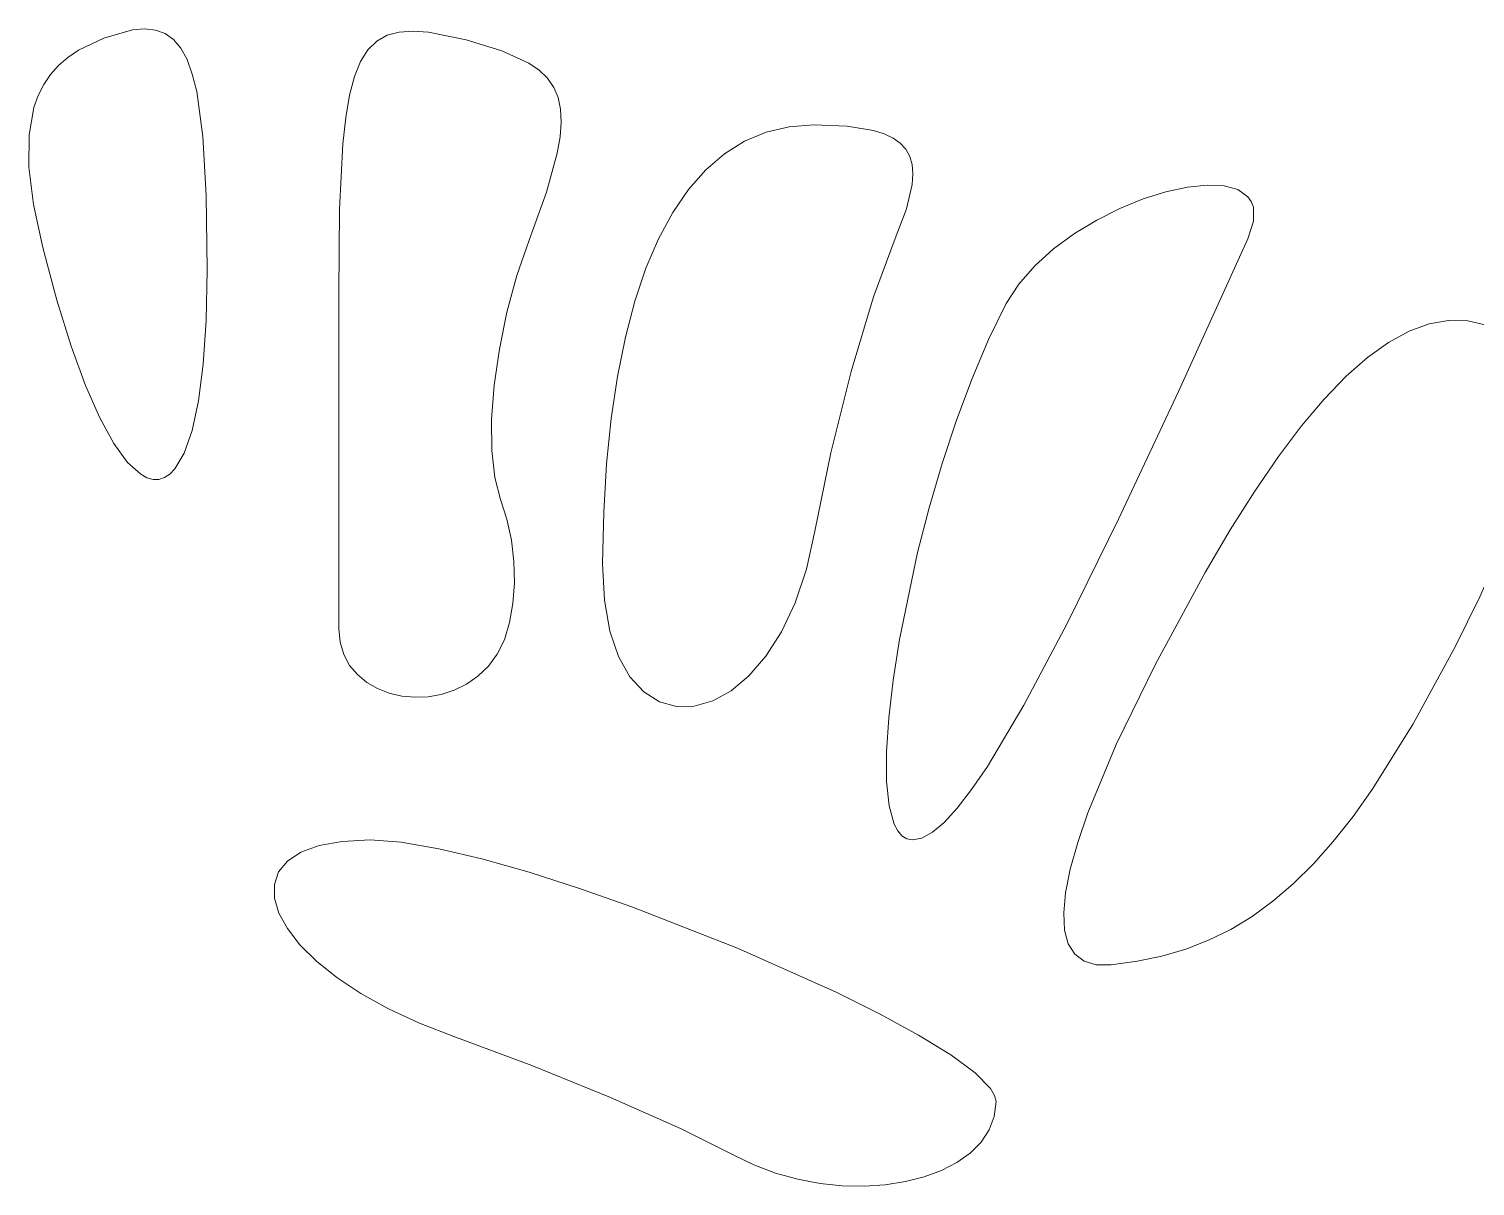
# Model space of a CAD drawing. Header units: millimetres. Extents: x -199 to 251, y -179 to 271.
# Drawn here: x -90.37 to -74.97, y 131.49 to 143.81 of the extents above; entities that cross this region are included whole.
import ezdxf

# ---------------------------------------------------------------- set-up
doc = ezdxf.new("R2010")
doc.units = ezdxf.units.MM
doc.header["$MEASUREMENT"] = 0
doc.layers.add('Camada 1', color=7, linetype='Continuous')

msp = doc.modelspace()

# ---------------------------------------------------------------- linework, layer by layer
at = {"layer": 'Camada 1', "color": 250, "lineweight": 18}
for points, knots in [([(-89.0249, 143.8029), (-89.0249, 143.8029), (-89.1405, 143.8149), (-89.1405, 143.8149), (-89.1405, 143.8149), (-89.1405, 143.8149), (-89.2701, 143.8034), (-89.2701, 143.8034), (-89.2701, 143.8034), (-89.2701, 143.8034), (-89.5742, 143.7159), (-89.5742, 143.7159), (-89.5742, 143.7159), (-89.5742, 143.7159), (-89.8432, 143.5871), (-89.8432, 143.5871), (-89.8432, 143.5871), (-89.8432, 143.5871), (-89.9567, 143.5101), (-89.9567, 143.5101), (-89.9567, 143.5101), (-89.9567, 143.5101), (-90.0562, 143.4238), (-90.0562, 143.4238), (-90.0562, 143.4238), (-90.0562, 143.4238), (-90.1421, 143.328), (-90.1421, 143.328), (-90.1421, 143.328), (-90.1421, 143.328), (-90.2144, 143.2218), (-90.2144, 143.2218), (-90.2144, 143.2218), (-90.2144, 143.2218), (-90.2733, 143.1051), (-90.2733, 143.1051), (-90.2733, 143.1051), (-90.2733, 143.1051), (-90.3189, 142.9771), (-90.3189, 142.9771), (-90.3189, 142.9771), (-90.3189, 142.9771), (-90.3711, 142.6853), (-90.3711, 142.6853), (-90.3711, 142.6853), (-90.3711, 142.6853), (-90.372, 142.3424), (-90.372, 142.3424), (-90.372, 142.3424), (-90.372, 142.3424), (-90.323, 141.9443), (-90.323, 141.9443), (-90.323, 141.9443), (-90.323, 141.9443), (-90.2252, 141.4866), (-90.2252, 141.4866), (-90.2252, 141.4866), (-90.2252, 141.4866), (-90.0744, 140.9245), (-90.0744, 140.9245), (-90.0744, 140.9245), (-90.0744, 140.9245), (-89.9213, 140.4343), (-89.9213, 140.4343), (-89.9213, 140.4343), (-89.9213, 140.4343), (-89.7679, 140.0163), (-89.7679, 140.0163), (-89.7679, 140.0163), (-89.7679, 140.0163), (-89.6155, 139.6705), (-89.6155, 139.6705), (-89.6155, 139.6705), (-89.6155, 139.6705), (-89.466, 139.3974), (-89.466, 139.3974), (-89.466, 139.3974), (-89.466, 139.3974), (-89.3208, 139.1971), (-89.3208, 139.1971), (-89.3208, 139.1971), (-89.3208, 139.1971), (-89.1817, 139.0698), (-89.1817, 139.0698), (-89.1817, 139.0698), (-89.1817, 139.0698), (-89.1149, 139.0336), (-89.1149, 139.0336), (-89.1149, 139.0336), (-89.1149, 139.0336), (-89.0503, 139.0157), (-89.0503, 139.0157), (-89.0503, 139.0157), (-89.0503, 139.0157), (-88.988, 139.0162), (-88.988, 139.0162), (-88.988, 139.0162), (-88.988, 139.0162), (-88.9282, 139.0352), (-88.9282, 139.0352), (-88.9282, 139.0352), (-88.9282, 139.0352), (-88.8712, 139.0725), (-88.8712, 139.0725), (-88.8712, 139.0725), (-88.8712, 139.0725), (-88.8171, 139.1283), (-88.8171, 139.1283), (-88.8171, 139.1283), (-88.8171, 139.1283), (-88.7185, 139.2954), (-88.7185, 139.2954), (-88.7185, 139.2954), (-88.7185, 139.2954), (-88.6343, 139.5367), (-88.6343, 139.5367), (-88.6343, 139.5367), (-88.6343, 139.5367), (-88.5659, 139.8522), (-88.5659, 139.8522), (-88.5659, 139.8522), (-88.5659, 139.8522), (-88.515, 140.2425), (-88.515, 140.2425), (-88.515, 140.2425), (-88.515, 140.2425), (-88.4833, 140.7076), (-88.4833, 140.7076), (-88.4833, 140.7076), (-88.4833, 140.7076), (-88.4723, 141.2477), (-88.4723, 141.2477), (-88.4723, 141.2477), (-88.4723, 141.2477), (-88.483, 142.0402), (-88.483, 142.0402), (-88.483, 142.0402), (-88.483, 142.0402), (-88.5188, 142.6692), (-88.5188, 142.6692), (-88.5188, 142.6692), (-88.5188, 142.6692), (-88.5852, 143.1474), (-88.5852, 143.1474), (-88.5852, 143.1474), (-88.5852, 143.1474), (-88.6318, 143.3339), (-88.6318, 143.3339), (-88.6318, 143.3339), (-88.6318, 143.3339), (-88.688, 143.4874), (-88.688, 143.4874), (-88.688, 143.4874), (-88.688, 143.4874), (-88.7548, 143.6095), (-88.7548, 143.6095), (-88.7548, 143.6095), (-88.7548, 143.6095), (-88.8327, 143.7017), (-88.8327, 143.7017), (-88.8327, 143.7017), (-88.8327, 143.7017), (-88.9225, 143.7656), (-88.9225, 143.7656), (-88.9225, 143.7656), (-88.9225, 143.7656), (-89.0249, 143.8029), (-89.0249, 143.8029)], [0, 0, 0, 0, 0.0232558, 0.0232558, 0.0232558, 0.0232558, 0.0465116, 0.0465116, 0.0465116, 0.0465116, 0.0697674, 0.0697674, 0.0697674, 0.0697674, 0.0930233, 0.0930233, 0.0930233, 0.0930233, 0.1162791, 0.1162791, 0.1162791, 0.1162791, 0.1395349, 0.1395349, 0.1395349, 0.1395349, 0.1627907, 0.1627907, 0.1627907, 0.1627907, 0.1860465, 0.1860465, 0.1860465, 0.1860465, 0.2093023, 0.2093023, 0.2093023, 0.2093023, 0.2325581, 0.2325581, 0.2325581, 0.2325581, 0.255814, 0.255814, 0.255814, 0.255814, 0.2790698, 0.2790698, 0.2790698, 0.2790698, 0.3023256, 0.3023256, 0.3023256, 0.3023256, 0.3255814, 0.3255814, 0.3255814, 0.3255814, 0.3488372, 0.3488372, 0.3488372, 0.3488372, 0.372093, 0.372093, 0.372093, 0.372093, 0.3953488, 0.3953488, 0.3953488, 0.3953488, 0.4186047, 0.4186047, 0.4186047, 0.4186047, 0.4418605, 0.4418605, 0.4418605, 0.4418605, 0.4651163, 0.4651163, 0.4651163, 0.4651163, 0.4883721, 0.4883721, 0.4883721, 0.4883721, 0.5116279, 0.5116279, 0.5116279, 0.5116279, 0.5348837, 0.5348837, 0.5348837, 0.5348837, 0.5581395, 0.5581395, 0.5581395, 0.5581395, 0.5813953, 0.5813953, 0.5813953, 0.5813953, 0.6046512, 0.6046512, 0.6046512, 0.6046512, 0.627907, 0.627907, 0.627907, 0.627907, 0.6511628, 0.6511628, 0.6511628, 0.6511628, 0.6744186, 0.6744186, 0.6744186, 0.6744186, 0.6976744, 0.6976744, 0.6976744, 0.6976744, 0.7209302, 0.7209302, 0.7209302, 0.7209302, 0.744186, 0.744186, 0.744186, 0.744186, 0.7674419, 0.7674419, 0.7674419, 0.7674419, 0.7906977, 0.7906977, 0.7906977, 0.7906977, 0.8139535, 0.8139535, 0.8139535, 0.8139535, 0.8372093, 0.8372093, 0.8372093, 0.8372093, 0.8604651, 0.8604651, 0.8604651, 0.8604651, 0.8837209, 0.8837209, 0.8837209, 0.8837209, 0.9069767, 0.9069767, 0.9069767, 0.9069767, 0.9302326, 0.9302326, 0.9302326, 0.9302326, 0.9534884, 0.9534884, 0.9534884, 0.9534884, 1, 1, 1, 1]), ([(-84.9385, 143.3741), (-84.9385, 143.3741), (-85.0486, 143.4506), (-85.0486, 143.4506), (-85.0486, 143.4506), (-85.0486, 143.4506), (-85.336, 143.5824), (-85.336, 143.5824), (-85.336, 143.5824), (-85.336, 143.5824), (-85.7163, 143.6972), (-85.7163, 143.6972), (-85.7163, 143.6972), (-85.7163, 143.6972), (-86.1162, 143.7795), (-86.1162, 143.7795), (-86.1162, 143.7795), (-86.1162, 143.7795), (-86.2834, 143.7919), (-86.2834, 143.7919), (-86.2834, 143.7919), (-86.2834, 143.7919), (-86.4302, 143.7819), (-86.4302, 143.7819), (-86.4302, 143.7819), (-86.4302, 143.7819), (-86.5581, 143.7468), (-86.5581, 143.7468), (-86.5581, 143.7468), (-86.5581, 143.7468), (-86.6683, 143.6842), (-86.6683, 143.6842), (-86.6683, 143.6842), (-86.6683, 143.6842), (-86.762, 143.5917), (-86.762, 143.5917), (-86.762, 143.5917), (-86.762, 143.5917), (-86.8406, 143.4666), (-86.8406, 143.4666), (-86.8406, 143.4666), (-86.8406, 143.4666), (-86.9051, 143.3066), (-86.9051, 143.3066), (-86.9051, 143.3066), (-86.9051, 143.3066), (-86.957, 143.1091), (-86.957, 143.1091), (-86.957, 143.1091), (-86.957, 143.1091), (-86.9974, 142.8715), (-86.9974, 142.8715), (-86.9974, 142.8715), (-86.9974, 142.8715), (-87.0278, 142.5915), (-87.0278, 142.5915), (-87.0278, 142.5915), (-87.0278, 142.5915), (-87.0628, 141.8939), (-87.0628, 141.8939), (-87.0628, 141.8939), (-87.0628, 141.8939), (-87.0723, 140.9963), (-87.0723, 140.9963), (-87.0723, 140.9963), (-87.0723, 140.9963), (-87.0723, 137.4255), (-87.0723, 137.4255), (-87.0723, 137.4255), (-87.0723, 137.4255), (-87.0584, 137.2801), (-87.0584, 137.2801), (-87.0584, 137.2801), (-87.0584, 137.2801), (-87.0187, 137.1496), (-87.0187, 137.1496), (-87.0187, 137.1496), (-87.0187, 137.1496), (-86.9561, 137.0345), (-86.9561, 137.0345), (-86.9561, 137.0345), (-86.9561, 137.0345), (-86.8735, 136.9353), (-86.8735, 136.9353), (-86.8735, 136.9353), (-86.8735, 136.9353), (-86.7738, 136.8524), (-86.7738, 136.8524), (-86.7738, 136.8524), (-86.7738, 136.8524), (-86.66, 136.7864), (-86.66, 136.7864), (-86.66, 136.7864), (-86.66, 136.7864), (-86.535, 136.7376), (-86.535, 136.7376), (-86.535, 136.7376), (-86.535, 136.7376), (-86.4015, 136.7066), (-86.4015, 136.7066), (-86.4015, 136.7066), (-86.4015, 136.7066), (-86.2627, 136.6938), (-86.2627, 136.6938), (-86.2627, 136.6938), (-86.2627, 136.6938), (-86.1214, 136.6996), (-86.1214, 136.6996), (-86.1214, 136.6996), (-86.1214, 136.6996), (-85.9804, 136.7246), (-85.9804, 136.7246), (-85.9804, 136.7246), (-85.9804, 136.7246), (-85.8428, 136.7692), (-85.8428, 136.7692), (-85.8428, 136.7692), (-85.8428, 136.7692), (-85.7114, 136.8339), (-85.7114, 136.8339), (-85.7114, 136.8339), (-85.7114, 136.8339), (-85.5892, 136.9192), (-85.5892, 136.9192), (-85.5892, 136.9192), (-85.5892, 136.9192), (-85.479, 137.0255), (-85.479, 137.0255), (-85.479, 137.0255), (-85.479, 137.0255), (-85.3838, 137.1532), (-85.3838, 137.1532), (-85.3838, 137.1532), (-85.3838, 137.1532), (-85.3079, 137.3071), (-85.3079, 137.3071), (-85.3079, 137.3071), (-85.3079, 137.3071), (-85.2522, 137.4894), (-85.2522, 137.4894), (-85.2522, 137.4894), (-85.2522, 137.4894), (-85.2167, 137.6934), (-85.2167, 137.6934), (-85.2167, 137.6934), (-85.2167, 137.6934), (-85.2017, 137.9122), (-85.2017, 137.9122), (-85.2017, 137.9122), (-85.2017, 137.9122), (-85.2072, 138.1392), (-85.2072, 138.1392), (-85.2072, 138.1392), (-85.2072, 138.1392), (-85.2335, 138.3676), (-85.2335, 138.3676), (-85.2335, 138.3676), (-85.2335, 138.3676), (-85.2806, 138.5906), (-85.2806, 138.5906), (-85.2806, 138.5906), (-85.2806, 138.5906), (-85.3488, 138.8016), (-85.3488, 138.8016), (-85.3488, 138.8016), (-85.3488, 138.8016), (-85.4113, 139.0352), (-85.4113, 139.0352), (-85.4113, 139.0352), (-85.4113, 139.0352), (-85.4426, 139.3235), (-85.4426, 139.3235), (-85.4426, 139.3235), (-85.4426, 139.3235), (-85.444, 139.6551), (-85.444, 139.6551), (-85.444, 139.6551), (-85.444, 139.6551), (-85.4166, 140.0185), (-85.4166, 140.0185), (-85.4166, 140.0185), (-85.4166, 140.0185), (-85.3618, 140.4026), (-85.3618, 140.4026), (-85.3618, 140.4026), (-85.3618, 140.4026), (-85.2808, 140.7959), (-85.2808, 140.7959), (-85.2808, 140.7959), (-85.2808, 140.7959), (-85.1748, 141.1871), (-85.1748, 141.1871), (-85.1748, 141.1871), (-85.1748, 141.1871), (-85.045, 141.5648), (-85.045, 141.5648), (-85.045, 141.5648), (-85.045, 141.5648), (-84.8613, 142.0751), (-84.8613, 142.0751), (-84.8613, 142.0751), (-84.8613, 142.0751), (-84.7459, 142.4894), (-84.7459, 142.4894), (-84.7459, 142.4894), (-84.7459, 142.4894), (-84.7151, 142.6648), (-84.7151, 142.6648), (-84.7151, 142.6648), (-84.7151, 142.6648), (-84.7028, 142.821), (-84.7028, 142.821), (-84.7028, 142.821), (-84.7028, 142.821), (-84.7097, 142.9599), (-84.7097, 142.9599), (-84.7097, 142.9599), (-84.7097, 142.9599), (-84.7361, 143.083), (-84.7361, 143.083), (-84.7361, 143.083), (-84.7361, 143.083), (-84.7828, 143.1919), (-84.7828, 143.1919), (-84.7828, 143.1919), (-84.7828, 143.1919), (-84.8501, 143.2884), (-84.8501, 143.2884), (-84.8501, 143.2884), (-84.8501, 143.2884), (-84.9385, 143.3741), (-84.9385, 143.3741)], [0, 0, 0, 0, 0.0169492, 0.0169492, 0.0169492, 0.0169492, 0.0338983, 0.0338983, 0.0338983, 0.0338983, 0.0508475, 0.0508475, 0.0508475, 0.0508475, 0.0677966, 0.0677966, 0.0677966, 0.0677966, 0.0847458, 0.0847458, 0.0847458, 0.0847458, 0.1016949, 0.1016949, 0.1016949, 0.1016949, 0.1186441, 0.1186441, 0.1186441, 0.1186441, 0.1355932, 0.1355932, 0.1355932, 0.1355932, 0.1525424, 0.1525424, 0.1525424, 0.1525424, 0.1694915, 0.1694915, 0.1694915, 0.1694915, 0.1864407, 0.1864407, 0.1864407, 0.1864407, 0.2033898, 0.2033898, 0.2033898, 0.2033898, 0.220339, 0.220339, 0.220339, 0.220339, 0.2372881, 0.2372881, 0.2372881, 0.2372881, 0.2542373, 0.2542373, 0.2542373, 0.2542373, 0.2711864, 0.2711864, 0.2711864, 0.2711864, 0.2881356, 0.2881356, 0.2881356, 0.2881356, 0.3050847, 0.3050847, 0.3050847, 0.3050847, 0.3220339, 0.3220339, 0.3220339, 0.3220339, 0.3389831, 0.3389831, 0.3389831, 0.3389831, 0.3559322, 0.3559322, 0.3559322, 0.3559322, 0.3728814, 0.3728814, 0.3728814, 0.3728814, 0.3898305, 0.3898305, 0.3898305, 0.3898305, 0.4067797, 0.4067797, 0.4067797, 0.4067797, 0.4237288, 0.4237288, 0.4237288, 0.4237288, 0.440678, 0.440678, 0.440678, 0.440678, 0.4576271, 0.4576271, 0.4576271, 0.4576271, 0.4745763, 0.4745763, 0.4745763, 0.4745763, 0.4915254, 0.4915254, 0.4915254, 0.4915254, 0.5084746, 0.5084746, 0.5084746, 0.5084746, 0.5254237, 0.5254237, 0.5254237, 0.5254237, 0.5423729, 0.5423729, 0.5423729, 0.5423729, 0.559322, 0.559322, 0.559322, 0.559322, 0.5762712, 0.5762712, 0.5762712, 0.5762712, 0.5932203, 0.5932203, 0.5932203, 0.5932203, 0.6101695, 0.6101695, 0.6101695, 0.6101695, 0.6271186, 0.6271186, 0.6271186, 0.6271186, 0.6440678, 0.6440678, 0.6440678, 0.6440678, 0.6610169, 0.6610169, 0.6610169, 0.6610169, 0.6779661, 0.6779661, 0.6779661, 0.6779661, 0.6949153, 0.6949153, 0.6949153, 0.6949153, 0.7118644, 0.7118644, 0.7118644, 0.7118644, 0.7288136, 0.7288136, 0.7288136, 0.7288136, 0.7457627, 0.7457627, 0.7457627, 0.7457627, 0.7627119, 0.7627119, 0.7627119, 0.7627119, 0.779661, 0.779661, 0.779661, 0.779661, 0.7966102, 0.7966102, 0.7966102, 0.7966102, 0.8135593, 0.8135593, 0.8135593, 0.8135593, 0.8305085, 0.8305085, 0.8305085, 0.8305085, 0.8474576, 0.8474576, 0.8474576, 0.8474576, 0.8644068, 0.8644068, 0.8644068, 0.8644068, 0.8813559, 0.8813559, 0.8813559, 0.8813559, 0.8983051, 0.8983051, 0.8983051, 0.8983051, 0.9152542, 0.9152542, 0.9152542, 0.9152542, 0.9322034, 0.9322034, 0.9322034, 0.9322034, 0.9491525, 0.9491525, 0.9491525, 0.9491525, 0.9661017, 0.9661017, 0.9661017, 0.9661017, 1, 1, 1, 1]), ([(-81.0337, 142.5325), (-81.0337, 142.5325), (-81.0928, 142.5975), (-81.0928, 142.5975), (-81.0928, 142.5975), (-81.0928, 142.5975), (-81.1693, 142.6523), (-81.1693, 142.6523), (-81.1693, 142.6523), (-81.1693, 142.6523), (-81.2637, 142.6974), (-81.2637, 142.6974), (-81.2637, 142.6974), (-81.2637, 142.6974), (-81.3762, 142.733), (-81.3762, 142.733), (-81.3762, 142.733), (-81.3762, 142.733), (-81.6572, 142.7785), (-81.6572, 142.7785), (-81.6572, 142.7785), (-81.6572, 142.7785), (-82.0152, 142.7928), (-82.0152, 142.7928), (-82.0152, 142.7928), (-82.0152, 142.7928), (-82.2748, 142.7732), (-82.2748, 142.7732), (-82.2748, 142.7732), (-82.2748, 142.7732), (-82.5196, 142.7149), (-82.5196, 142.7149), (-82.5196, 142.7149), (-82.5196, 142.7149), (-82.7495, 142.6183), (-82.7495, 142.6183), (-82.7495, 142.6183), (-82.7495, 142.6183), (-82.9641, 142.484), (-82.9641, 142.484), (-82.9641, 142.484), (-82.9641, 142.484), (-83.1634, 142.3126), (-83.1634, 142.3126), (-83.1634, 142.3126), (-83.1634, 142.3126), (-83.3468, 142.1043), (-83.3468, 142.1043), (-83.3468, 142.1043), (-83.3468, 142.1043), (-83.5143, 141.86), (-83.5143, 141.86), (-83.5143, 141.86), (-83.5143, 141.86), (-83.6656, 141.58), (-83.6656, 141.58), (-83.6656, 141.58), (-83.6656, 141.58), (-83.8005, 141.2648), (-83.8005, 141.2648), (-83.8005, 141.2648), (-83.8005, 141.2648), (-83.9186, 140.915), (-83.9186, 140.915), (-83.9186, 140.915), (-83.9186, 140.915), (-84.0197, 140.5311), (-84.0197, 140.5311), (-84.0197, 140.5311), (-84.0197, 140.5311), (-84.1036, 140.1135), (-84.1036, 140.1135), (-84.1036, 140.1135), (-84.1036, 140.1135), (-84.1701, 139.663), (-84.1701, 139.663), (-84.1701, 139.663), (-84.1701, 139.663), (-84.2189, 139.1798), (-84.2189, 139.1798), (-84.2189, 139.1798), (-84.2189, 139.1798), (-84.2497, 138.6647), (-84.2497, 138.6647), (-84.2497, 138.6647), (-84.2497, 138.6647), (-84.2623, 138.118), (-84.2623, 138.118), (-84.2623, 138.118), (-84.2623, 138.118), (-84.2436, 137.7298), (-84.2436, 137.7298), (-84.2436, 137.7298), (-84.2436, 137.7298), (-84.1854, 137.3999), (-84.1854, 137.3999), (-84.1854, 137.3999), (-84.1854, 137.3999), (-84.0927, 137.1273), (-84.0927, 137.1273), (-84.0927, 137.1273), (-84.0927, 137.1273), (-83.9705, 136.9113), (-83.9705, 136.9113), (-83.9705, 136.9113), (-83.9705, 136.9113), (-83.8237, 136.7514), (-83.8237, 136.7514), (-83.8237, 136.7514), (-83.8237, 136.7514), (-83.6573, 136.6465), (-83.6573, 136.6465), (-83.6573, 136.6465), (-83.6573, 136.6465), (-83.4761, 136.596), (-83.4761, 136.596), (-83.4761, 136.596), (-83.4761, 136.596), (-83.2853, 136.5991), (-83.2853, 136.5991), (-83.2853, 136.5991), (-83.2853, 136.5991), (-83.0896, 136.6552), (-83.0896, 136.6552), (-83.0896, 136.6552), (-83.0896, 136.6552), (-82.894, 136.7633), (-82.894, 136.7633), (-82.894, 136.7633), (-82.894, 136.7633), (-82.7035, 136.9228), (-82.7035, 136.9228), (-82.7035, 136.9228), (-82.7035, 136.9228), (-82.523, 137.1329), (-82.523, 137.1329), (-82.523, 137.1329), (-82.523, 137.1329), (-82.3576, 137.3929), (-82.3576, 137.3929), (-82.3576, 137.3929), (-82.3576, 137.3929), (-82.2121, 137.7019), (-82.2121, 137.7019), (-82.2121, 137.7019), (-82.2121, 137.7019), (-82.0914, 138.0593), (-82.0914, 138.0593), (-82.0914, 138.0593), (-82.0914, 138.0593), (-82.0005, 138.4643), (-82.0005, 138.4643), (-82.0005, 138.4643), (-82.0005, 138.4643), (-81.8307, 139.2996), (-81.8307, 139.2996), (-81.8307, 139.2996), (-81.8307, 139.2996), (-81.6131, 140.1657), (-81.6131, 140.1657), (-81.6131, 140.1657), (-81.6131, 140.1657), (-81.3754, 140.9601), (-81.3754, 140.9601), (-81.3754, 140.9601), (-81.3754, 140.9601), (-81.1458, 141.5808), (-81.1458, 141.5808), (-81.1458, 141.5808), (-81.1458, 141.5808), (-81.0253, 141.8975), (-81.0253, 141.8975), (-81.0253, 141.8975), (-81.0253, 141.8975), (-80.9645, 142.159), (-80.9645, 142.159), (-80.9645, 142.159), (-80.9645, 142.159), (-80.9574, 142.2704), (-80.9574, 142.2704), (-80.9574, 142.2704), (-80.9574, 142.2704), (-80.9664, 142.3693), (-80.9664, 142.3693), (-80.9664, 142.3693), (-80.9664, 142.3693), (-80.9917, 142.4566), (-80.9917, 142.4566), (-80.9917, 142.4566), (-80.9917, 142.4566), (-81.0337, 142.5325), (-81.0337, 142.5325)], [0, 0, 0, 0, 0.0204082, 0.0204082, 0.0204082, 0.0204082, 0.0408163, 0.0408163, 0.0408163, 0.0408163, 0.0612245, 0.0612245, 0.0612245, 0.0612245, 0.0816327, 0.0816327, 0.0816327, 0.0816327, 0.1020408, 0.1020408, 0.1020408, 0.1020408, 0.122449, 0.122449, 0.122449, 0.122449, 0.1428571, 0.1428571, 0.1428571, 0.1428571, 0.1632653, 0.1632653, 0.1632653, 0.1632653, 0.1836735, 0.1836735, 0.1836735, 0.1836735, 0.2040816, 0.2040816, 0.2040816, 0.2040816, 0.2244898, 0.2244898, 0.2244898, 0.2244898, 0.244898, 0.244898, 0.244898, 0.244898, 0.2653061, 0.2653061, 0.2653061, 0.2653061, 0.2857143, 0.2857143, 0.2857143, 0.2857143, 0.3061224, 0.3061224, 0.3061224, 0.3061224, 0.3265306, 0.3265306, 0.3265306, 0.3265306, 0.3469388, 0.3469388, 0.3469388, 0.3469388, 0.3673469, 0.3673469, 0.3673469, 0.3673469, 0.3877551, 0.3877551, 0.3877551, 0.3877551, 0.4081633, 0.4081633, 0.4081633, 0.4081633, 0.4285714, 0.4285714, 0.4285714, 0.4285714, 0.4489796, 0.4489796, 0.4489796, 0.4489796, 0.4693878, 0.4693878, 0.4693878, 0.4693878, 0.4897959, 0.4897959, 0.4897959, 0.4897959, 0.5102041, 0.5102041, 0.5102041, 0.5102041, 0.5306122, 0.5306122, 0.5306122, 0.5306122, 0.5510204, 0.5510204, 0.5510204, 0.5510204, 0.5714286, 0.5714286, 0.5714286, 0.5714286, 0.5918367, 0.5918367, 0.5918367, 0.5918367, 0.6122449, 0.6122449, 0.6122449, 0.6122449, 0.6326531, 0.6326531, 0.6326531, 0.6326531, 0.6530612, 0.6530612, 0.6530612, 0.6530612, 0.6734694, 0.6734694, 0.6734694, 0.6734694, 0.6938776, 0.6938776, 0.6938776, 0.6938776, 0.7142857, 0.7142857, 0.7142857, 0.7142857, 0.7346939, 0.7346939, 0.7346939, 0.7346939, 0.755102, 0.755102, 0.755102, 0.755102, 0.7755102, 0.7755102, 0.7755102, 0.7755102, 0.7959184, 0.7959184, 0.7959184, 0.7959184, 0.8163265, 0.8163265, 0.8163265, 0.8163265, 0.8367347, 0.8367347, 0.8367347, 0.8367347, 0.8571429, 0.8571429, 0.8571429, 0.8571429, 0.877551, 0.877551, 0.877551, 0.877551, 0.8979592, 0.8979592, 0.8979592, 0.8979592, 0.9183673, 0.9183673, 0.9183673, 0.9183673, 0.9387755, 0.9387755, 0.9387755, 0.9387755, 0.9591837, 0.9591837, 0.9591837, 0.9591837, 1, 1, 1, 1]), ([(-77.3887, 141.5801), (-77.3887, 141.5801), (-77.3286, 141.7684), (-77.3286, 141.7684), (-77.3286, 141.7684), (-77.3286, 141.7684), (-77.3311, 141.9169), (-77.3311, 141.9169), (-77.3311, 141.9169), (-77.3311, 141.9169), (-77.3536, 141.9769), (-77.3536, 141.9769), (-77.3536, 141.9769), (-77.3536, 141.9769), (-77.389, 142.0276), (-77.389, 142.0276), (-77.389, 142.0276), (-77.389, 142.0276), (-77.4953, 142.1023), (-77.4953, 142.1023), (-77.4953, 142.1023), (-77.4953, 142.1023), (-77.6428, 142.143), (-77.6428, 142.143), (-77.6428, 142.143), (-77.6428, 142.143), (-77.8247, 142.1515), (-77.8247, 142.1515), (-77.8247, 142.1515), (-77.8247, 142.1515), (-78.0336, 142.1298), (-78.0336, 142.1298), (-78.0336, 142.1298), (-78.0336, 142.1298), (-78.2625, 142.0798), (-78.2625, 142.0798), (-78.2625, 142.0798), (-78.2625, 142.0798), (-78.5044, 142.0033), (-78.5044, 142.0033), (-78.5044, 142.0033), (-78.5044, 142.0033), (-78.7521, 141.9023), (-78.7521, 141.9023), (-78.7521, 141.9023), (-78.7521, 141.9023), (-78.9986, 141.7788), (-78.9986, 141.7788), (-78.9986, 141.7788), (-78.9986, 141.7788), (-79.2368, 141.6344), (-79.2368, 141.6344), (-79.2368, 141.6344), (-79.2368, 141.6344), (-79.4597, 141.4714), (-79.4597, 141.4714), (-79.4597, 141.4714), (-79.4597, 141.4714), (-79.66, 141.2913), (-79.66, 141.2913), (-79.66, 141.2913), (-79.66, 141.2913), (-79.8307, 141.0963), (-79.8307, 141.0963), (-79.8307, 141.0963), (-79.8307, 141.0963), (-79.9648, 140.8882), (-79.9648, 140.8882), (-79.9648, 140.8882), (-79.9648, 140.8882), (-80.1511, 140.5074), (-80.1511, 140.5074), (-80.1511, 140.5074), (-80.1511, 140.5074), (-80.3277, 140.091), (-80.3277, 140.091), (-80.3277, 140.091), (-80.3277, 140.091), (-80.493, 139.6473), (-80.493, 139.6473), (-80.493, 139.6473), (-80.493, 139.6473), (-80.6457, 139.1847), (-80.6457, 139.1847), (-80.6457, 139.1847), (-80.6457, 139.1847), (-80.7843, 138.7115), (-80.7843, 138.7115), (-80.7843, 138.7115), (-80.7843, 138.7115), (-80.9072, 138.2359), (-80.9072, 138.2359), (-80.9072, 138.2359), (-80.9072, 138.2359), (-81.1007, 137.3107), (-81.1007, 137.3107), (-81.1007, 137.3107), (-81.1007, 137.3107), (-81.1683, 136.8778), (-81.1683, 136.8778), (-81.1683, 136.8778), (-81.1683, 136.8778), (-81.2145, 136.4757), (-81.2145, 136.4757), (-81.2145, 136.4757), (-81.2145, 136.4757), (-81.238, 136.1127), (-81.238, 136.1127), (-81.238, 136.1127), (-81.238, 136.1127), (-81.2372, 135.7971), (-81.2372, 135.7971), (-81.2372, 135.7971), (-81.2372, 135.7971), (-81.2107, 135.5372), (-81.2107, 135.5372), (-81.2107, 135.5372), (-81.2107, 135.5372), (-81.157, 135.3413), (-81.157, 135.3413), (-81.157, 135.3413), (-81.157, 135.3413), (-81.1195, 135.2699), (-81.1195, 135.2699), (-81.1195, 135.2699), (-81.1195, 135.2699), (-81.0747, 135.2177), (-81.0747, 135.2177), (-81.0747, 135.2177), (-81.0747, 135.2177), (-81.0224, 135.1856), (-81.0224, 135.1856), (-81.0224, 135.1856), (-81.0224, 135.1856), (-80.9624, 135.1746), (-80.9624, 135.1746), (-80.9624, 135.1746), (-80.9624, 135.1746), (-80.8608, 135.1948), (-80.8608, 135.1948), (-80.8608, 135.1948), (-80.8608, 135.1948), (-80.7481, 135.2565), (-80.7481, 135.2565), (-80.7481, 135.2565), (-80.7481, 135.2565), (-80.6231, 135.3618), (-80.6231, 135.3618), (-80.6231, 135.3618), (-80.6231, 135.3618), (-80.4848, 135.5125), (-80.4848, 135.5125), (-80.4848, 135.5125), (-80.4848, 135.5125), (-80.332, 135.7107), (-80.332, 135.7107), (-80.332, 135.7107), (-80.332, 135.7107), (-80.1638, 135.9584), (-80.1638, 135.9584), (-80.1638, 135.9584), (-80.1638, 135.9584), (-79.7764, 136.6095), (-79.7764, 136.6095), (-79.7764, 136.6095), (-79.7764, 136.6095), (-79.3139, 137.4816), (-79.3139, 137.4816), (-79.3139, 137.4816), (-79.3139, 137.4816), (-78.7676, 138.5904), (-78.7676, 138.5904), (-78.7676, 138.5904), (-78.7676, 138.5904), (-78.1287, 139.9514), (-78.1287, 139.9514), (-78.1287, 139.9514), (-78.1287, 139.9514), (-77.3887, 141.5801), (-77.3887, 141.5801)], [0, 0, 0, 0, 0.0217391, 0.0217391, 0.0217391, 0.0217391, 0.0434783, 0.0434783, 0.0434783, 0.0434783, 0.0652174, 0.0652174, 0.0652174, 0.0652174, 0.0869565, 0.0869565, 0.0869565, 0.0869565, 0.1086957, 0.1086957, 0.1086957, 0.1086957, 0.1304348, 0.1304348, 0.1304348, 0.1304348, 0.1521739, 0.1521739, 0.1521739, 0.1521739, 0.173913, 0.173913, 0.173913, 0.173913, 0.1956522, 0.1956522, 0.1956522, 0.1956522, 0.2173913, 0.2173913, 0.2173913, 0.2173913, 0.2391304, 0.2391304, 0.2391304, 0.2391304, 0.2608696, 0.2608696, 0.2608696, 0.2608696, 0.2826087, 0.2826087, 0.2826087, 0.2826087, 0.3043478, 0.3043478, 0.3043478, 0.3043478, 0.326087, 0.326087, 0.326087, 0.326087, 0.3478261, 0.3478261, 0.3478261, 0.3478261, 0.3695652, 0.3695652, 0.3695652, 0.3695652, 0.3913043, 0.3913043, 0.3913043, 0.3913043, 0.4130435, 0.4130435, 0.4130435, 0.4130435, 0.4347826, 0.4347826, 0.4347826, 0.4347826, 0.4565217, 0.4565217, 0.4565217, 0.4565217, 0.4782609, 0.4782609, 0.4782609, 0.4782609, 0.5, 0.5, 0.5, 0.5, 0.5217391, 0.5217391, 0.5217391, 0.5217391, 0.5434783, 0.5434783, 0.5434783, 0.5434783, 0.5652174, 0.5652174, 0.5652174, 0.5652174, 0.5869565, 0.5869565, 0.5869565, 0.5869565, 0.6086957, 0.6086957, 0.6086957, 0.6086957, 0.6304348, 0.6304348, 0.6304348, 0.6304348, 0.6521739, 0.6521739, 0.6521739, 0.6521739, 0.673913, 0.673913, 0.673913, 0.673913, 0.6956522, 0.6956522, 0.6956522, 0.6956522, 0.7173913, 0.7173913, 0.7173913, 0.7173913, 0.7391304, 0.7391304, 0.7391304, 0.7391304, 0.7608696, 0.7608696, 0.7608696, 0.7608696, 0.7826087, 0.7826087, 0.7826087, 0.7826087, 0.8043478, 0.8043478, 0.8043478, 0.8043478, 0.826087, 0.826087, 0.826087, 0.826087, 0.8478261, 0.8478261, 0.8478261, 0.8478261, 0.8695652, 0.8695652, 0.8695652, 0.8695652, 0.8913043, 0.8913043, 0.8913043, 0.8913043, 0.9130435, 0.9130435, 0.9130435, 0.9130435, 0.9347826, 0.9347826, 0.9347826, 0.9347826, 0.9565217, 0.9565217, 0.9565217, 0.9565217, 1, 1, 1, 1]), ([(-76.1147, 140.3157), (-76.1147, 140.3157), (-76.3434, 140.114), (-76.3434, 140.114), (-76.3434, 140.114), (-76.3434, 140.114), (-76.5777, 139.8707), (-76.5777, 139.8707), (-76.5777, 139.8707), (-76.5777, 139.8707), (-76.8179, 139.5857), (-76.8179, 139.5857), (-76.8179, 139.5857), (-76.8179, 139.5857), (-77.0643, 139.2585), (-77.0643, 139.2585), (-77.0643, 139.2585), (-77.0643, 139.2585), (-77.317, 138.8893), (-77.317, 138.8893), (-77.317, 138.8893), (-77.317, 138.8893), (-77.5766, 138.4778), (-77.5766, 138.4778), (-77.5766, 138.4778), (-77.5766, 138.4778), (-77.843, 138.0238), (-77.843, 138.0238), (-77.843, 138.0238), (-77.843, 138.0238), (-78.3744, 137.0477), (-78.3744, 137.0477), (-78.3744, 137.0477), (-78.3744, 137.0477), (-78.7919, 136.1925), (-78.7919, 136.1925), (-78.7919, 136.1925), (-78.7919, 136.1925), (-79.0945, 135.4627), (-79.0945, 135.4627), (-79.0945, 135.4627), (-79.0945, 135.4627), (-79.2023, 135.1461), (-79.2023, 135.1461), (-79.2023, 135.1461), (-79.2023, 135.1461), (-79.281, 134.8624), (-79.281, 134.8624), (-79.281, 134.8624), (-79.281, 134.8624), (-79.3305, 134.6123), (-79.3305, 134.6123), (-79.3305, 134.6123), (-79.3305, 134.6123), (-79.3506, 134.3961), (-79.3506, 134.3961), (-79.3506, 134.3961), (-79.3506, 134.3961), (-79.3412, 134.2146), (-79.3412, 134.2146), (-79.3412, 134.2146), (-79.3412, 134.2146), (-79.3021, 134.0681), (-79.3021, 134.0681), (-79.3021, 134.0681), (-79.3021, 134.0681), (-79.2333, 133.9574), (-79.2333, 133.9574), (-79.2333, 133.9574), (-79.2333, 133.9574), (-79.1345, 133.8828), (-79.1345, 133.8828), (-79.1345, 133.8828), (-79.1345, 133.8828), (-79.0058, 133.8449), (-79.0058, 133.8449), (-79.0058, 133.8449), (-79.0058, 133.8449), (-78.8469, 133.8442), (-78.8469, 133.8442), (-78.8469, 133.8442), (-78.8469, 133.8442), (-78.5696, 133.8822), (-78.5696, 133.8822), (-78.5696, 133.8822), (-78.5696, 133.8822), (-78.3049, 133.9377), (-78.3049, 133.9377), (-78.3049, 133.9377), (-78.3049, 133.9377), (-78.0513, 134.012), (-78.0513, 134.012), (-78.0513, 134.012), (-78.0513, 134.012), (-77.8076, 134.1063), (-77.8076, 134.1063), (-77.8076, 134.1063), (-77.8076, 134.1063), (-77.5725, 134.2217), (-77.5725, 134.2217), (-77.5725, 134.2217), (-77.5725, 134.2217), (-77.3448, 134.3595), (-77.3448, 134.3595), (-77.3448, 134.3595), (-77.3448, 134.3595), (-77.123, 134.5208), (-77.123, 134.5208), (-77.123, 134.5208), (-77.123, 134.5208), (-76.9059, 134.7069), (-76.9059, 134.7069), (-76.9059, 134.7069), (-76.9059, 134.7069), (-76.6923, 134.9189), (-76.6923, 134.9189), (-76.6923, 134.9189), (-76.6923, 134.9189), (-76.4807, 135.158), (-76.4807, 135.158), (-76.4807, 135.158), (-76.4807, 135.158), (-76.2699, 135.4256), (-76.2699, 135.4256), (-76.2699, 135.4256), (-76.2699, 135.4256), (-76.0587, 135.7226), (-76.0587, 135.7226), (-76.0587, 135.7226), (-76.0587, 135.7226), (-75.6295, 136.4101), (-75.6295, 136.4101), (-75.6295, 136.4101), (-75.6295, 136.4101), (-75.1828, 137.2302), (-75.1828, 137.2302), (-75.1828, 137.2302), (-75.1828, 137.2302), (-74.9203, 137.7655), (-74.9203, 137.7655), (-74.9203, 137.7655), (-74.9203, 137.7655), (-74.6925, 138.282), (-74.6925, 138.282), (-74.6925, 138.282), (-74.6925, 138.282), (-74.5034, 138.7671), (-74.5034, 138.7671), (-74.5034, 138.7671), (-74.5034, 138.7671), (-74.3567, 139.2082), (-74.3567, 139.2082), (-74.3567, 139.2082), (-74.3567, 139.2082), (-74.2561, 139.5928), (-74.2561, 139.5928), (-74.2561, 139.5928), (-74.2561, 139.5928), (-74.2054, 139.9085), (-74.2054, 139.9085), (-74.2054, 139.9085), (-74.2054, 139.9085), (-74.2083, 140.1427), (-74.2083, 140.1427), (-74.2083, 140.1427), (-74.2083, 140.1427), (-74.2311, 140.2253), (-74.2311, 140.2253), (-74.2311, 140.2253), (-74.2311, 140.2253), (-74.2686, 140.283), (-74.2686, 140.283), (-74.2686, 140.283), (-74.2686, 140.283), (-74.458, 140.4488), (-74.458, 140.4488), (-74.458, 140.4488), (-74.458, 140.4488), (-74.6508, 140.5746), (-74.6508, 140.5746), (-74.6508, 140.5746), (-74.6508, 140.5746), (-74.8471, 140.66), (-74.8471, 140.66), (-74.8471, 140.66), (-74.8471, 140.66), (-75.0472, 140.7048), (-75.0472, 140.7048), (-75.0472, 140.7048), (-75.0472, 140.7048), (-75.2515, 140.709), (-75.2515, 140.709), (-75.2515, 140.709), (-75.2515, 140.709), (-75.4601, 140.6723), (-75.4601, 140.6723), (-75.4601, 140.6723), (-75.4601, 140.6723), (-75.6734, 140.5946), (-75.6734, 140.5946), (-75.6734, 140.5946), (-75.6734, 140.5946), (-75.8915, 140.4758), (-75.8915, 140.4758), (-75.8915, 140.4758), (-75.8915, 140.4758), (-76.1147, 140.3157), (-76.1147, 140.3157)], [0, 0, 0, 0, 0.0188679, 0.0188679, 0.0188679, 0.0188679, 0.0377358, 0.0377358, 0.0377358, 0.0377358, 0.0566038, 0.0566038, 0.0566038, 0.0566038, 0.0754717, 0.0754717, 0.0754717, 0.0754717, 0.0943396, 0.0943396, 0.0943396, 0.0943396, 0.1132075, 0.1132075, 0.1132075, 0.1132075, 0.1320755, 0.1320755, 0.1320755, 0.1320755, 0.1509434, 0.1509434, 0.1509434, 0.1509434, 0.1698113, 0.1698113, 0.1698113, 0.1698113, 0.1886792, 0.1886792, 0.1886792, 0.1886792, 0.2075472, 0.2075472, 0.2075472, 0.2075472, 0.2264151, 0.2264151, 0.2264151, 0.2264151, 0.245283, 0.245283, 0.245283, 0.245283, 0.2641509, 0.2641509, 0.2641509, 0.2641509, 0.2830189, 0.2830189, 0.2830189, 0.2830189, 0.3018868, 0.3018868, 0.3018868, 0.3018868, 0.3207547, 0.3207547, 0.3207547, 0.3207547, 0.3396226, 0.3396226, 0.3396226, 0.3396226, 0.3584906, 0.3584906, 0.3584906, 0.3584906, 0.3773585, 0.3773585, 0.3773585, 0.3773585, 0.3962264, 0.3962264, 0.3962264, 0.3962264, 0.4150943, 0.4150943, 0.4150943, 0.4150943, 0.4339623, 0.4339623, 0.4339623, 0.4339623, 0.4528302, 0.4528302, 0.4528302, 0.4528302, 0.4716981, 0.4716981, 0.4716981, 0.4716981, 0.490566, 0.490566, 0.490566, 0.490566, 0.509434, 0.509434, 0.509434, 0.509434, 0.5283019, 0.5283019, 0.5283019, 0.5283019, 0.5471698, 0.5471698, 0.5471698, 0.5471698, 0.5660377, 0.5660377, 0.5660377, 0.5660377, 0.5849057, 0.5849057, 0.5849057, 0.5849057, 0.6037736, 0.6037736, 0.6037736, 0.6037736, 0.6226415, 0.6226415, 0.6226415, 0.6226415, 0.6415094, 0.6415094, 0.6415094, 0.6415094, 0.6603774, 0.6603774, 0.6603774, 0.6603774, 0.6792453, 0.6792453, 0.6792453, 0.6792453, 0.6981132, 0.6981132, 0.6981132, 0.6981132, 0.7169811, 0.7169811, 0.7169811, 0.7169811, 0.7358491, 0.7358491, 0.7358491, 0.7358491, 0.754717, 0.754717, 0.754717, 0.754717, 0.7735849, 0.7735849, 0.7735849, 0.7735849, 0.7924528, 0.7924528, 0.7924528, 0.7924528, 0.8113208, 0.8113208, 0.8113208, 0.8113208, 0.8301887, 0.8301887, 0.8301887, 0.8301887, 0.8490566, 0.8490566, 0.8490566, 0.8490566, 0.8679245, 0.8679245, 0.8679245, 0.8679245, 0.8867925, 0.8867925, 0.8867925, 0.8867925, 0.9056604, 0.9056604, 0.9056604, 0.9056604, 0.9245283, 0.9245283, 0.9245283, 0.9245283, 0.9433962, 0.9433962, 0.9433962, 0.9433962, 0.9622642, 0.9622642, 0.9622642, 0.9622642, 1, 1, 1, 1]), ([(-80.1298, 132.5248), (-80.1298, 132.5248), (-80.295, 132.6922), (-80.295, 132.6922), (-80.295, 132.6922), (-80.295, 132.6922), (-80.5547, 132.884), (-80.5547, 132.884), (-80.5547, 132.884), (-80.5547, 132.884), (-80.8962, 133.095), (-80.8962, 133.095), (-80.8962, 133.095), (-80.8962, 133.095), (-81.3068, 133.3196), (-81.3068, 133.3196), (-81.3068, 133.3196), (-81.3068, 133.3196), (-81.7738, 133.5527), (-81.7738, 133.5527), (-81.7738, 133.5527), (-81.7738, 133.5527), (-82.8255, 134.0229), (-82.8255, 134.0229), (-82.8255, 134.0229), (-82.8255, 134.0229), (-83.9496, 134.4628), (-83.9496, 134.4628), (-83.9496, 134.4628), (-83.9496, 134.4628), (-84.5069, 134.6581), (-84.5069, 134.6581), (-84.5069, 134.6581), (-84.5069, 134.6581), (-85.044, 134.8298), (-85.044, 134.8298), (-85.044, 134.8298), (-85.044, 134.8298), (-85.5483, 134.9727), (-85.5483, 134.9727), (-85.5483, 134.9727), (-85.5483, 134.9727), (-86.0069, 135.0813), (-86.0069, 135.0813), (-86.0069, 135.0813), (-86.0069, 135.0813), (-86.4071, 135.1504), (-86.4071, 135.1504), (-86.4071, 135.1504), (-86.4071, 135.1504), (-86.7362, 135.1746), (-86.7362, 135.1746), (-86.7362, 135.1746), (-86.7362, 135.1746), (-87.0353, 135.159), (-87.0353, 135.159), (-87.0353, 135.159), (-87.0353, 135.159), (-87.2811, 135.114), (-87.2811, 135.114), (-87.2811, 135.114), (-87.2811, 135.114), (-87.475, 135.0427), (-87.475, 135.0427), (-87.475, 135.0427), (-87.475, 135.0427), (-87.6183, 134.9481), (-87.6183, 134.9481), (-87.6183, 134.9481), (-87.6183, 134.9481), (-87.7122, 134.8331), (-87.7122, 134.8331), (-87.7122, 134.8331), (-87.7122, 134.8331), (-87.7579, 134.7008), (-87.7579, 134.7008), (-87.7579, 134.7008), (-87.7579, 134.7008), (-87.7568, 134.554), (-87.7568, 134.554), (-87.7568, 134.554), (-87.7568, 134.554), (-87.7101, 134.3959), (-87.7101, 134.3959), (-87.7101, 134.3959), (-87.7101, 134.3959), (-87.6191, 134.2294), (-87.6191, 134.2294), (-87.6191, 134.2294), (-87.6191, 134.2294), (-87.485, 134.0575), (-87.485, 134.0575), (-87.485, 134.0575), (-87.485, 134.0575), (-87.3091, 133.8831), (-87.3091, 133.8831), (-87.3091, 133.8831), (-87.3091, 133.8831), (-87.0927, 133.7094), (-87.0927, 133.7094), (-87.0927, 133.7094), (-87.0927, 133.7094), (-86.837, 133.5391), (-86.837, 133.5391), (-86.837, 133.5391), (-86.837, 133.5391), (-86.5434, 133.3754), (-86.5434, 133.3754), (-86.5434, 133.3754), (-86.5434, 133.3754), (-86.213, 133.2213), (-86.213, 133.2213), (-86.213, 133.2213), (-86.213, 133.2213), (-85.8472, 133.0797), (-85.8472, 133.0797), (-85.8472, 133.0797), (-85.8472, 133.0797), (-85.017, 132.7711), (-85.017, 132.7711), (-85.017, 132.7711), (-85.017, 132.7711), (-84.1792, 132.431), (-84.1792, 132.431), (-84.1792, 132.431), (-84.1792, 132.431), (-83.4317, 132.1006), (-83.4317, 132.1006), (-83.4317, 132.1006), (-83.4317, 132.1006), (-82.8721, 131.8213), (-82.8721, 131.8213), (-82.8721, 131.8213), (-82.8721, 131.8213), (-82.6497, 131.7121), (-82.6497, 131.7121), (-82.6497, 131.7121), (-82.6497, 131.7121), (-82.4191, 131.6251), (-82.4191, 131.6251), (-82.4191, 131.6251), (-82.4191, 131.6251), (-82.1834, 131.5597), (-82.1834, 131.5597), (-82.1834, 131.5597), (-82.1834, 131.5597), (-81.9458, 131.5153), (-81.9458, 131.5153), (-81.9458, 131.5153), (-81.9458, 131.5153), (-81.7092, 131.4911), (-81.7092, 131.4911), (-81.7092, 131.4911), (-81.7092, 131.4911), (-81.4769, 131.4867), (-81.4769, 131.4867), (-81.4769, 131.4867), (-81.4769, 131.4867), (-81.252, 131.5013), (-81.252, 131.5013), (-81.252, 131.5013), (-81.252, 131.5013), (-81.0375, 131.5343), (-81.0375, 131.5343), (-81.0375, 131.5343), (-81.0375, 131.5343), (-80.8366, 131.5852), (-80.8366, 131.5852), (-80.8366, 131.5852), (-80.8366, 131.5852), (-80.6524, 131.6533), (-80.6524, 131.6533), (-80.6524, 131.6533), (-80.6524, 131.6533), (-80.488, 131.7379), (-80.488, 131.7379), (-80.488, 131.7379), (-80.488, 131.7379), (-80.3465, 131.8384), (-80.3465, 131.8384), (-80.3465, 131.8384), (-80.3465, 131.8384), (-80.231, 131.9542), (-80.231, 131.9542), (-80.231, 131.9542), (-80.231, 131.9542), (-80.1447, 132.0846), (-80.1447, 132.0846), (-80.1447, 132.0846), (-80.1447, 132.0846), (-80.0907, 132.2291), (-80.0907, 132.2291), (-80.0907, 132.2291), (-80.0907, 132.2291), (-80.0719, 132.3871), (-80.0719, 132.3871), (-80.0719, 132.3871), (-80.0719, 132.3871), (-80.0867, 132.4518), (-80.0867, 132.4518), (-80.0867, 132.4518), (-80.0867, 132.4518), (-80.1298, 132.5248), (-80.1298, 132.5248)], [0, 0, 0, 0, 0.0192308, 0.0192308, 0.0192308, 0.0192308, 0.0384615, 0.0384615, 0.0384615, 0.0384615, 0.0576923, 0.0576923, 0.0576923, 0.0576923, 0.0769231, 0.0769231, 0.0769231, 0.0769231, 0.0961538, 0.0961538, 0.0961538, 0.0961538, 0.1153846, 0.1153846, 0.1153846, 0.1153846, 0.1346154, 0.1346154, 0.1346154, 0.1346154, 0.1538462, 0.1538462, 0.1538462, 0.1538462, 0.1730769, 0.1730769, 0.1730769, 0.1730769, 0.1923077, 0.1923077, 0.1923077, 0.1923077, 0.2115385, 0.2115385, 0.2115385, 0.2115385, 0.2307692, 0.2307692, 0.2307692, 0.2307692, 0.25, 0.25, 0.25, 0.25, 0.2692308, 0.2692308, 0.2692308, 0.2692308, 0.2884615, 0.2884615, 0.2884615, 0.2884615, 0.3076923, 0.3076923, 0.3076923, 0.3076923, 0.3269231, 0.3269231, 0.3269231, 0.3269231, 0.3461538, 0.3461538, 0.3461538, 0.3461538, 0.3653846, 0.3653846, 0.3653846, 0.3653846, 0.3846154, 0.3846154, 0.3846154, 0.3846154, 0.4038462, 0.4038462, 0.4038462, 0.4038462, 0.4230769, 0.4230769, 0.4230769, 0.4230769, 0.4423077, 0.4423077, 0.4423077, 0.4423077, 0.4615385, 0.4615385, 0.4615385, 0.4615385, 0.4807692, 0.4807692, 0.4807692, 0.4807692, 0.5, 0.5, 0.5, 0.5, 0.5192308, 0.5192308, 0.5192308, 0.5192308, 0.5384615, 0.5384615, 0.5384615, 0.5384615, 0.5576923, 0.5576923, 0.5576923, 0.5576923, 0.5769231, 0.5769231, 0.5769231, 0.5769231, 0.5961538, 0.5961538, 0.5961538, 0.5961538, 0.6153846, 0.6153846, 0.6153846, 0.6153846, 0.6346154, 0.6346154, 0.6346154, 0.6346154, 0.6538462, 0.6538462, 0.6538462, 0.6538462, 0.6730769, 0.6730769, 0.6730769, 0.6730769, 0.6923077, 0.6923077, 0.6923077, 0.6923077, 0.7115385, 0.7115385, 0.7115385, 0.7115385, 0.7307692, 0.7307692, 0.7307692, 0.7307692, 0.75, 0.75, 0.75, 0.75, 0.7692308, 0.7692308, 0.7692308, 0.7692308, 0.7884615, 0.7884615, 0.7884615, 0.7884615, 0.8076923, 0.8076923, 0.8076923, 0.8076923, 0.8269231, 0.8269231, 0.8269231, 0.8269231, 0.8461538, 0.8461538, 0.8461538, 0.8461538, 0.8653846, 0.8653846, 0.8653846, 0.8653846, 0.8846154, 0.8846154, 0.8846154, 0.8846154, 0.9038462, 0.9038462, 0.9038462, 0.9038462, 0.9230769, 0.9230769, 0.9230769, 0.9230769, 0.9423077, 0.9423077, 0.9423077, 0.9423077, 0.9615385, 0.9615385, 0.9615385, 0.9615385, 1, 1, 1, 1])]:
    msp.add_open_spline(points, degree=3, knots=knots, dxfattribs=at)

doc.saveas('drawing.dxf')
